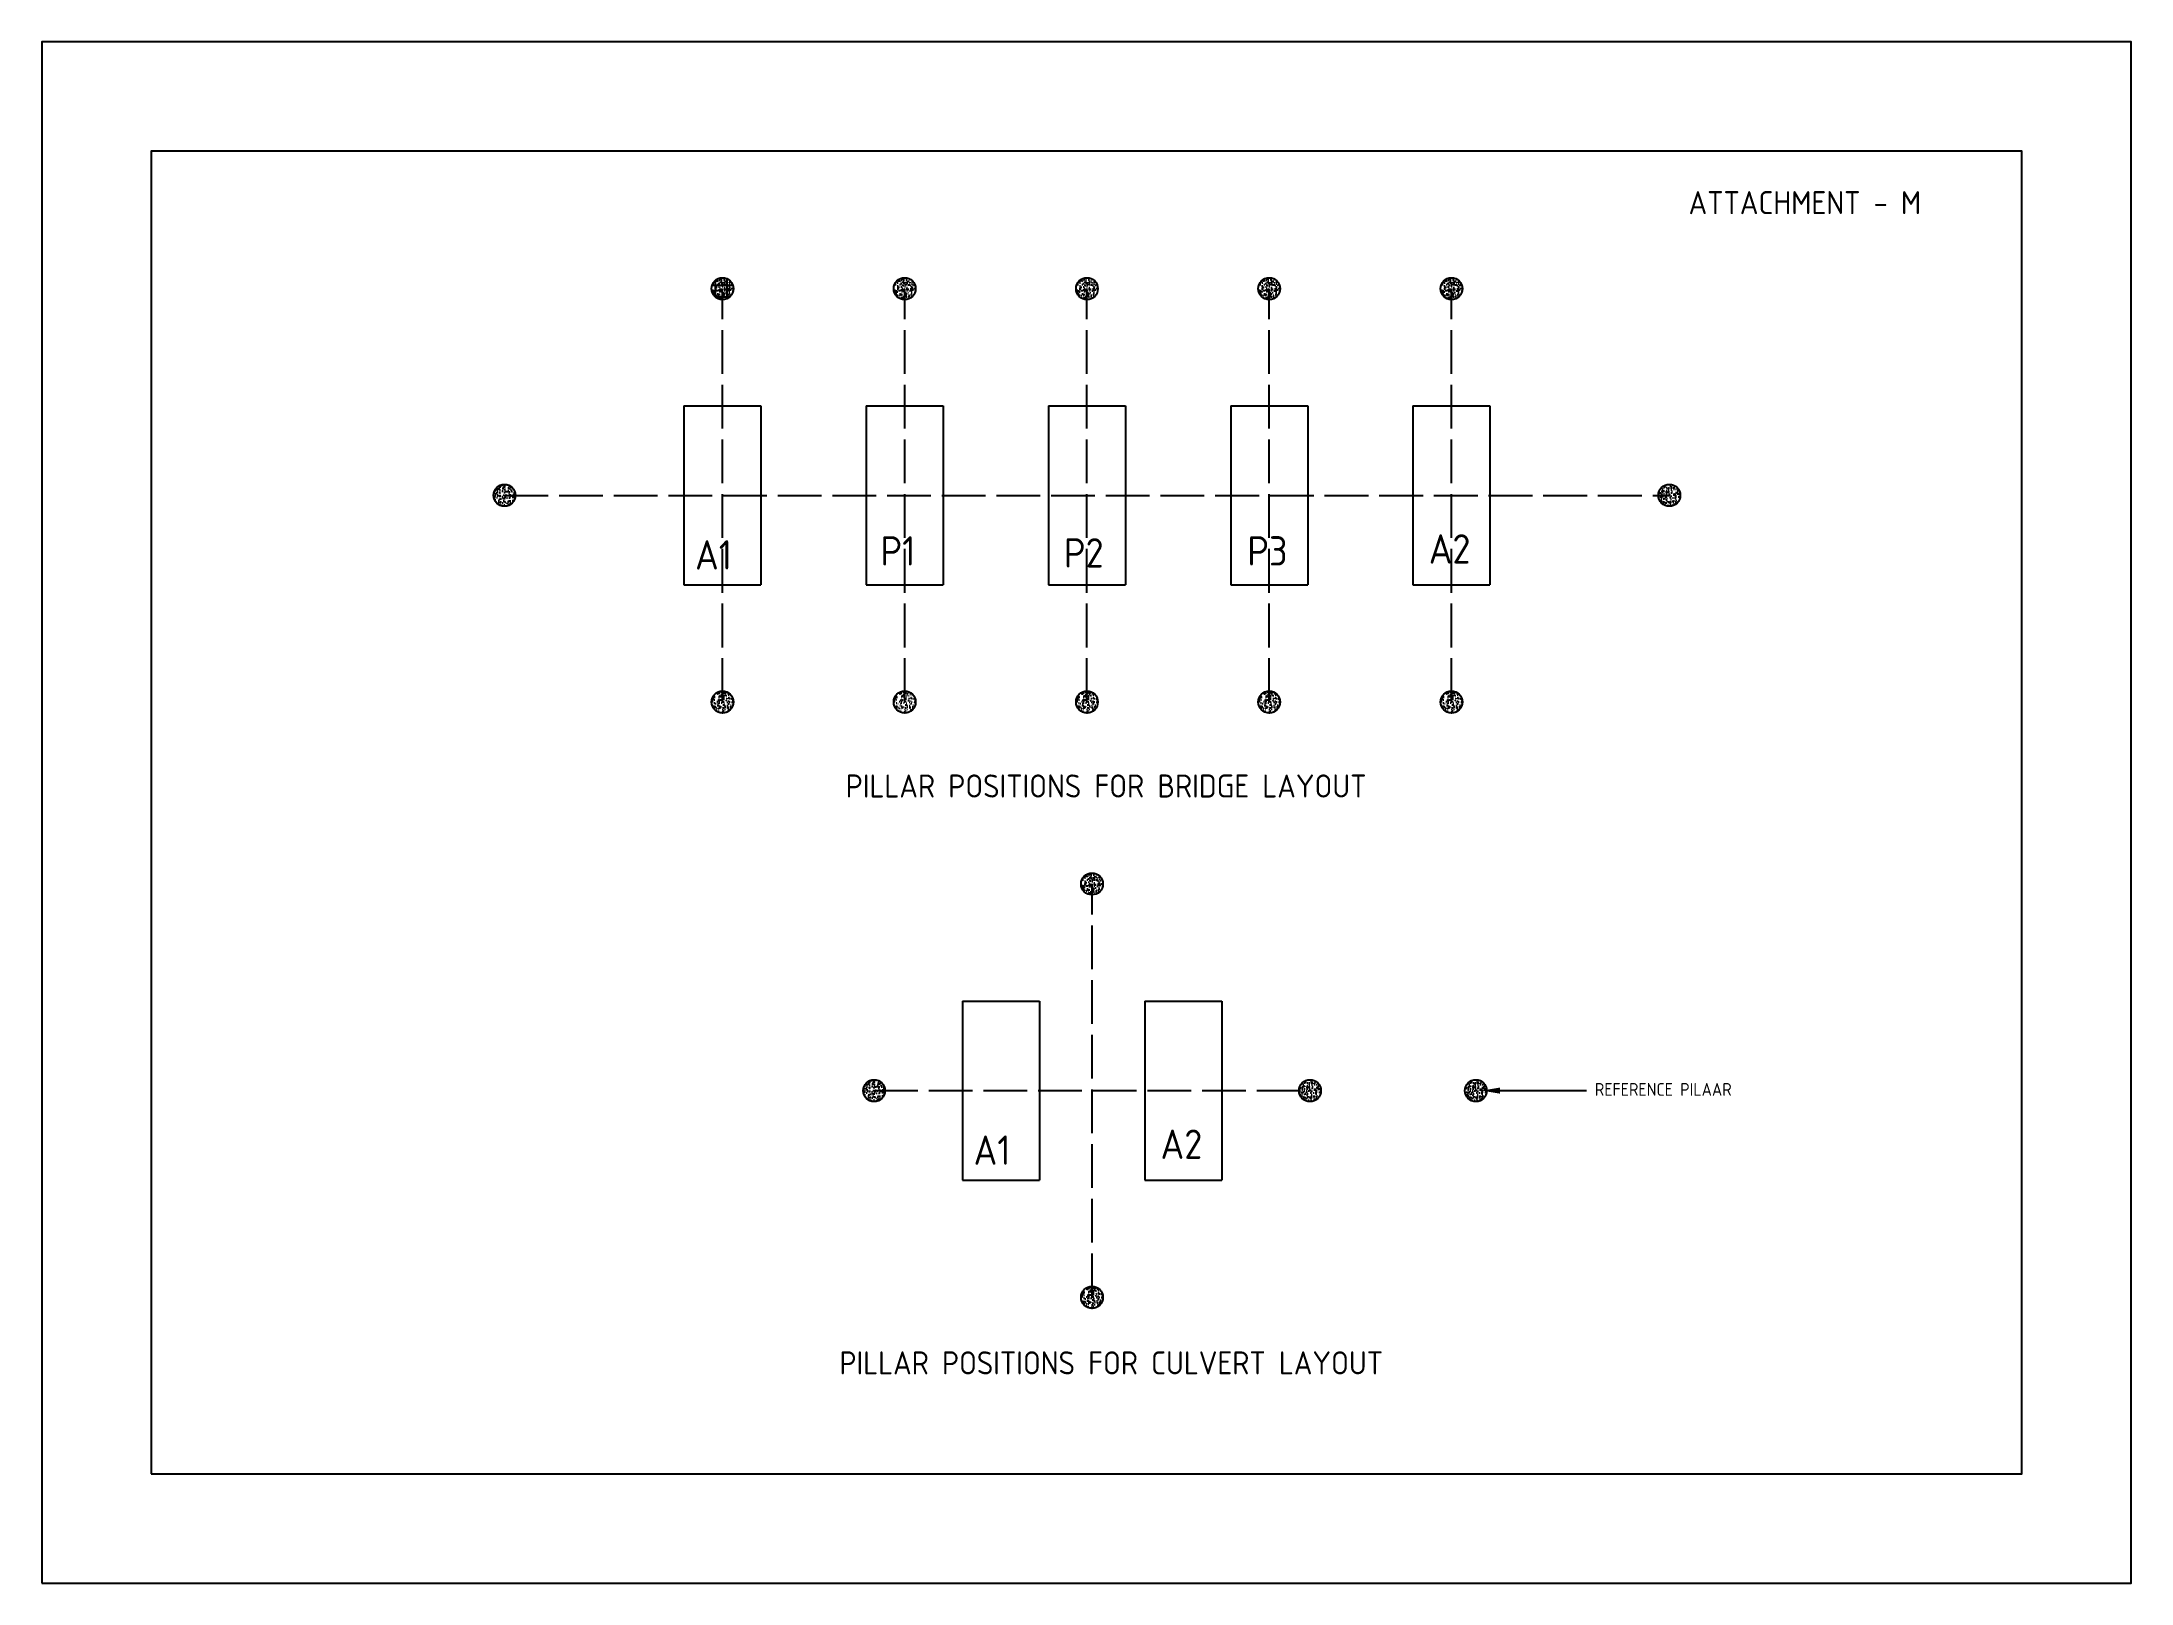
# Model space of a CAD drawing. Header units: millimetres. Extents: x -112 to 461, y -61 to 362.
import ezdxf
from ezdxf.enums import TextEntityAlignment as Align

# ---------------------------------------------------------------- set-up
doc = ezdxf.new("R2010")
doc.units = ezdxf.units.MM
doc.linetypes.add('ACAD_ISO02W100', pattern=[15, 12, -3])
doc.linetypes.add('DOT2', pattern=[3.175, 0, -3.175])
doc.styles.get("Standard").update_dxf_attribs({"font": 'isocp.shx'})
pattern_1 = [(50, (0, 0), (1.8218467, -0.159391), [0.1905, -2.0955]), (355, (0, 0), (-0.352428, 1.9105664), [0.1524, -1.6764]), (100.451, (0.1518, -0.0133), (1.469425, 1.751167), [0.1619, -1.7809]), (46.1842, (0, 0.508), (2.71079, -0.420423), [0.28575, -3.14325]), (96.6356, (0.226, 0.473), (2.374042, 2.474256), [0.24285, -2.67135]), (351.184, (0, 0.508), (2.374046, 2.474251), [0.2286, -2.5146]), (21, (0.254, 0.381), (1.516149, -1.022655), [0.1905, -2.0955]), (326, (0.254, 0.381), (0.61802, 1.84188), [0.1524, -1.6764]), (71.4514, (0.3803, 0.2958), (2.134165, 0.8192286), [0.1619, -1.7809]), (37.5, (0, 0), (0.030886, 0.8455504), [0, -1.65608, 0, -1.7018, 0, -1.68275]), (7.5, (0, 0), (0.6681966, 1.0018057), [0, -0.97028, 0, -1.61798, 0, -0.64135]), (327.5, (-0.5664, 0), (1.355906, -0.0572874), [0, -0.635, 0, -1.9812, 0, -2.6289]), (317.5, (-0.8204, 0), (1.4812918, 0.254265), [0, -0.8255, 0, -1.31572, 0, -1.8669])]
pattern_2 = [(50, (50, 0), (1.821847, -0.159391), [0.1905, -2.0955]), (355, (50, 0), (-0.352428, 1.910566), [0.1524, -1.6764]), (100.451, (50.1518, -0.0133), (1.469425, 1.751167), [0.1619, -1.7809]), (46.1842, (50, 0.508), (2.71079, -0.420423), [0.28575, -3.14325]), (96.6356, (50.226, 0.473), (2.374042, 2.474256), [0.24285, -2.67135]), (351.184, (50, 0.508), (2.374046, 2.47425), [0.2286, -2.5146]), (21, (50.254, 0.381), (1.516149, -1.022655), [0.1905, -2.0955]), (326, (50.254, 0.381), (0.61802, 1.84188), [0.1524, -1.6764]), (71.4514, (50.3803, 0.2958), (2.134165, 0.819229), [0.1619, -1.7809]), (37.5, (50, 0), (0.030886, 0.8455504), [0, -1.65608, 0, -1.7018, 0, -1.68275]), (7.5, (50, 0), (0.6681966, 1.0018057), [0, -0.97028, 0, -1.61798, 0, -0.64135]), (327.5, (49.4336, 0), (1.355906, -0.0572874), [0, -0.635, 0, -1.9812, 0, -2.6289]), (317.5, (49.1796, 0), (1.481292, 0.254265), [0, -0.8255, 0, -1.31572, 0, -1.8669])]
pattern_3 = [(50, (100, 0), (1.821847, -0.159391), [0.1905, -2.0955]), (355, (100, 0), (-0.352428, 1.910566), [0.1524, -1.6764]), (100.451, (100.1518, -0.0133), (1.469425, 1.751167), [0.1619, -1.7809]), (46.1842, (100, 0.508), (2.71079, -0.420423), [0.28575, -3.14325]), (96.6356, (100.226, 0.473), (2.374042, 2.474256), [0.24285, -2.67135]), (351.184, (100, 0.508), (2.374046, 2.47425), [0.2286, -2.5146]), (21, (100.254, 0.381), (1.516149, -1.022655), [0.1905, -2.0955]), (326, (100.254, 0.381), (0.61802, 1.84188), [0.1524, -1.6764]), (71.4514, (100.3803, 0.2958), (2.134165, 0.819229), [0.1619, -1.7809]), (37.5, (100, 0), (0.030886, 0.8455504), [0, -1.65608, 0, -1.7018, 0, -1.68275]), (7.5, (100, 0), (0.6681966, 1.0018057), [0, -0.97028, 0, -1.61798, 0, -0.64135]), (327.5, (99.4336, 0), (1.355906, -0.0572874), [0, -0.635, 0, -1.9812, 0, -2.6289]), (317.5, (99.1796, 0), (1.481292, 0.254265), [0, -0.8255, 0, -1.31572, 0, -1.8669])]
pattern_4 = [(50, (150, 0), (1.821847, -0.159391), [0.1905, -2.0955]), (355, (150, 0), (-0.352428, 1.910566), [0.1524, -1.6764]), (100.451, (150.1518, -0.0133), (1.469425, 1.751167), [0.1619, -1.7809]), (46.1842, (150, 0.508), (2.71079, -0.420423), [0.28575, -3.14325]), (96.6356, (150.226, 0.473), (2.374042, 2.474256), [0.24285, -2.67135]), (351.184, (150, 0.508), (2.374046, 2.47425), [0.2286, -2.5146]), (21, (150.254, 0.381), (1.516149, -1.022655), [0.1905, -2.0955]), (326, (150.254, 0.381), (0.61802, 1.84188), [0.1524, -1.6764]), (71.4514, (150.3803, 0.2958), (2.134165, 0.819229), [0.1619, -1.7809]), (37.5, (150, 0), (0.030886, 0.8455504), [0, -1.65608, 0, -1.7018, 0, -1.68275]), (7.5, (150, 0), (0.6681966, 1.0018057), [0, -0.97028, 0, -1.61798, 0, -0.64135]), (327.5, (149.4336, 0), (1.355906, -0.0572874), [0, -0.635, 0, -1.9812, 0, -2.6289]), (317.5, (149.1796, 0), (1.481292, 0.254265), [0, -0.8255, 0, -1.31572, 0, -1.8669])]
pattern_5 = [(50, (200, 0), (1.821847, -0.159391), [0.1905, -2.0955]), (355, (200, 0), (-0.352428, 1.910566), [0.1524, -1.6764]), (100.451, (200.1518, -0.0133), (1.469425, 1.751167), [0.1619, -1.7809]), (46.1842, (200, 0.508), (2.71079, -0.420423), [0.28575, -3.14325]), (96.6356, (200.226, 0.473), (2.374042, 2.474256), [0.24285, -2.67135]), (351.184, (200, 0.508), (2.374046, 2.47425), [0.2286, -2.5146]), (21, (200.254, 0.381), (1.516149, -1.022655), [0.1905, -2.0955]), (326, (200.254, 0.381), (0.61802, 1.84188), [0.1524, -1.6764]), (71.4514, (200.3803, 0.2958), (2.134165, 0.819229), [0.1619, -1.7809]), (37.5, (200, 0), (0.030886, 0.8455504), [0, -1.65608, 0, -1.7018, 0, -1.68275]), (7.5, (200, 0), (0.6681966, 1.0018057), [0, -0.97028, 0, -1.61798, 0, -0.64135]), (327.5, (199.4336, 0), (1.355906, -0.0572874), [0, -0.635, 0, -1.9812, 0, -2.6289]), (317.5, (199.1796, 0), (1.481292, 0.254265), [0, -0.8255, 0, -1.31572, 0, -1.8669])]
pattern_6 = [(50, (101.3941, -163.3053), (1.821847, -0.159391), [0.1905, -2.0955]), (355, (101.3941, -163.3053), (-0.352428, 1.910566), [0.1524, -1.6764]), (100.451, (101.546, -163.3186), (1.469425, 1.751167), [0.1619, -1.7809]), (46.1842, (101.3941, -162.7973), (2.71079, -0.420423), [0.28575, -3.14325]), (96.6356, (101.62, -162.8324), (2.374042, 2.474256), [0.24285, -2.67135]), (351.184, (101.394, -162.7973), (2.374046, 2.47425), [0.2286, -2.5146]), (21, (101.6481, -162.9243), (1.516149, -1.022655), [0.1905, -2.0955]), (326, (101.6481, -162.9243), (0.61802, 1.84188), [0.1524, -1.6764]), (71.4514, (101.7745, -163.0095), (2.134165, 0.819229), [0.1619, -1.7809]), (37.5, (101.39414, -163.3053), (0.030886, 0.8455504), [0, -1.65608, 0, -1.7018, 0, -1.68275]), (7.5, (101.3941, -163.3053), (0.6681966, 1.0018057), [0, -0.97028, 0, -1.61798, 0, -0.64135]), (327.5, (100.8277, -163.3053), (1.355906, -0.0572874), [0, -0.635, 0, -1.9812, 0, -2.6289]), (317.5, (100.5737, -163.3053), (1.481292, 0.254265), [0, -0.8255, 0, -1.31572, 0, -1.8669])]

msp = doc.modelspace()

# ---------------------------------------------------------------- hatches: boundary and pattern name
at = {"linetype": 'DOT2'}
h = msp.add_hatch(dxfattribs=at)
h.set_pattern_fill('NET', color=256, style=0)
edge = h.paths.add_edge_path()
edge.add_arc((74.91, 294.36), 3, 0, 360)
h = msp.add_hatch(dxfattribs=at)
h.set_pattern_fill('AR-CONC', color=256, scale=0.01, style=0)
h.set_pattern_definition(pattern_1)
h.paths.add_polyline_path([(71.91, 294.36, 1), (77.91, 294.36, 1)])
h = msp.add_hatch(dxfattribs=at)
h.set_pattern_fill('AR-CONC', color=256, scale=0.01, style=0)
h.set_pattern_definition(pattern_2)
h.paths.add_polyline_path([(121.91, 294.36, 1), (127.91, 294.36, 1)])
h = msp.add_hatch(dxfattribs=at)
h.set_pattern_fill('AR-CONC', color=256, scale=0.01, style=0)
h.set_pattern_definition(pattern_3)
h.paths.add_polyline_path([(171.91, 294.36, 1), (177.91, 294.36, 1)])
h = msp.add_hatch(dxfattribs=at)
h.set_pattern_fill('AR-CONC', color=256, scale=0.01, style=0)
h.set_pattern_definition(pattern_4)
h.paths.add_polyline_path([(221.91, 294.36, 1), (227.91, 294.36, 1)])
h = msp.add_hatch(dxfattribs=at)
h.set_pattern_fill('AR-CONC', color=256, scale=0.01, style=0)
h.set_pattern_definition(pattern_5)
h.paths.add_polyline_path([(271.91, 294.36, 1), (277.91, 294.36, 1)])
h = msp.add_hatch(dxfattribs=at)
h.set_pattern_fill('AR-CONC', color=256, scale=0.01, style=0)
h.set_pattern_definition(pattern_1)
h.paths.add_polyline_path([(12.11, 237.66, 1), (18.11, 237.66, 1)])
h = msp.add_hatch(dxfattribs=at)
h.set_pattern_fill('AR-CONC', color=256, scale=0.01, style=0)
h.set_pattern_definition(pattern_1)
h.paths.add_polyline_path([(331.67, 237.66, 1), (337.67, 237.66, 1)])
h = msp.add_hatch(dxfattribs=at)
h.set_pattern_fill('AR-CONC', color=256, scale=0.01, style=0)
h.set_pattern_definition(pattern_1)
h.paths.add_polyline_path([(71.91, 180.96, 1), (77.91, 180.96, 1)])
h = msp.add_hatch(dxfattribs=at)
h.set_pattern_fill('AR-CONC', color=256, scale=0.01, style=0)
h.set_pattern_definition(pattern_2)
h.paths.add_polyline_path([(121.91, 180.96, 1), (127.91, 180.96, 1)])
h = msp.add_hatch(dxfattribs=at)
h.set_pattern_fill('AR-CONC', color=256, scale=0.01, style=0)
h.set_pattern_definition(pattern_3)
h.paths.add_polyline_path([(171.91, 180.96, 1), (177.91, 180.96, 1)])
h = msp.add_hatch(dxfattribs=at)
h.set_pattern_fill('AR-CONC', color=256, scale=0.01, style=0)
h.set_pattern_definition(pattern_4)
h.paths.add_polyline_path([(221.91, 180.96, 1), (227.91, 180.96, 1)])
h = msp.add_hatch(dxfattribs=at)
h.set_pattern_fill('AR-CONC', color=256, scale=0.01, style=0)
h.set_pattern_definition(pattern_5)
h.paths.add_polyline_path([(271.91, 180.96, 1), (277.91, 180.96, 1)])
h = msp.add_hatch(dxfattribs=at)
h.set_pattern_fill('AR-CONC', color=256, scale=0.01, style=0)
h.set_pattern_definition(pattern_6)
h.paths.add_polyline_path([(173.3, 131.05, 1), (179.3, 131.05, 1)])
h = msp.add_hatch(dxfattribs=at)
h.set_pattern_fill('AR-CONC', color=256, scale=0.01, style=0)
h.set_pattern_definition([(50, (101.4138, -163.3053), (1.821847, -0.159391), [0.1905, -2.0955]), (355, (101.4138, -163.3053), (-0.352428, 1.910566), [0.1524, -1.6764]), (100.451, (101.5656, -163.3186), (1.469425, 1.751167), [0.1619, -1.7809]), (46.1842, (101.4138, -162.7973), (2.71079, -0.420423), [0.28575, -3.14325]), (96.6356, (101.6397, -162.8324), (2.374042, 2.474256), [0.24285, -2.67135]), (351.184, (101.4138, -162.7973), (2.374046, 2.47425), [0.2286, -2.5146]), (21, (101.6678, -162.9243), (1.516149, -1.022655), [0.1905, -2.0955]), (326, (101.6678, -162.9243), (0.61802, 1.84188), [0.1524, -1.6764]), (71.4514, (101.7941, -163.0095), (2.134165, 0.819229), [0.1619, -1.7809]), (37.5, (101.4138, -163.3053), (0.030886, 0.8455504), [0, -1.65608, 0, -1.7018, 0, -1.68275]), (7.5, (101.4138, -163.3053), (0.6681966, 1.0018057), [0, -0.97028, 0, -1.61798, 0, -0.64135]), (327.5, (100.84736, -163.3053), (1.355906, -0.0572874), [0, -0.635, 0, -1.9812, 0, -2.6289]), (317.5, (100.5934, -163.3053), (1.481292, 0.254265), [0, -0.8255, 0, -1.31572, 0, -1.8669])])
h.paths.add_polyline_path([(113.52, 74.35, 1), (119.52, 74.35, 1)])
h = msp.add_hatch(dxfattribs=at)
h.set_pattern_fill('AR-CONC', color=256, scale=0.01, style=0)
h.set_pattern_definition([(50, (-98.5862, -163.3053), (1.8218467, -0.159391), [0.1905, -2.0955]), (355, (-98.5862, -163.3053), (-0.352428, 1.9105664), [0.1524, -1.6764]), (100.451, (-98.4344, -163.3186), (1.469425, 1.751167), [0.1619, -1.7809]), (46.1842, (-98.5862, -162.7973), (2.71079, -0.420423), [0.28575, -3.14325]), (96.6356, (-98.3603, -162.8324), (2.374042, 2.474256), [0.24285, -2.67135]), (351.184, (-98.5862, -162.7973), (2.374046, 2.474251), [0.2286, -2.5146]), (21, (-98.3322, -162.9243), (1.516149, -1.022655), [0.1905, -2.0955]), (326, (-98.3322, -162.9243), (0.61802, 1.84188), [0.1524, -1.6764]), (71.4514, (-98.2059, -163.0095), (2.134165, 0.8192286), [0.1619, -1.7809]), (37.5, (-98.5862, -163.3053), (0.030886, 0.8455504), [0, -1.65608, 0, -1.7018, 0, -1.68275]), (7.5, (-98.5862, -163.3053), (0.6681966, 1.0018057), [0, -0.97028, 0, -1.61798, 0, -0.64135]), (327.5, (-99.15264, -163.3053), (1.355906, -0.0572874), [0, -0.635, 0, -1.9812, 0, -2.6289]), (317.5, (-99.4066, -163.3053), (1.4812918, 0.254265), [0, -0.8255, 0, -1.31572, 0, -1.8669])])
h.paths.add_polyline_path([(233.09, 74.35, 1), (239.09, 74.35, 1)])
h = msp.add_hatch(dxfattribs=at)
h.set_pattern_fill('AR-CONC', color=256, scale=0.01, style=0)
h.set_pattern_definition([(50, (-53.0591, -163.3053), (1.8218467, -0.159391), [0.1905, -2.0955]), (355, (-53.0591, -163.3053), (-0.352428, 1.9105664), [0.1524, -1.6764]), (100.451, (-52.9073, -163.3186), (1.469425, 1.751167), [0.1619, -1.7809]), (46.1842, (-53.059, -162.7973), (2.71079, -0.420423), [0.28575, -3.14325]), (96.6356, (-52.8332, -162.8324), (2.374042, 2.474256), [0.24285, -2.67135]), (351.184, (-53.059, -162.7973), (2.374046, 2.474251), [0.2286, -2.5146]), (21, (-52.8051, -162.9243), (1.516149, -1.022655), [0.1905, -2.0955]), (326, (-52.8051, -162.9243), (0.61802, 1.84188), [0.1524, -1.6764]), (71.4514, (-52.6788, -163.0095), (2.134165, 0.8192286), [0.1619, -1.7809]), (37.5, (-53.0591, -163.3053), (0.030886, 0.8455504), [0, -1.65608, 0, -1.7018, 0, -1.68275]), (7.5, (-53.0591, -163.3053), (0.6681966, 1.0018057), [0, -0.97028, 0, -1.61798, 0, -0.64135]), (327.5, (-53.6255, -163.3053), (1.355906, -0.0572874), [0, -0.635, 0, -1.9812, 0, -2.6289]), (317.5, (-53.8795, -163.3053), (1.4812918, 0.254265), [0, -0.8255, 0, -1.31572, 0, -1.8669])])
h.paths.add_polyline_path([(278.61, 74.35, 1), (284.61, 74.35, 1)])
h = msp.add_hatch(dxfattribs=at)
h.set_pattern_fill('AR-CONC', color=256, scale=0.01, style=0)
h.set_pattern_definition(pattern_6)
h.paths.add_polyline_path([(173.3, 17.65, 1), (179.3, 17.65, 1)])

# ---------------------------------------------------------------- linework, layer by layer
at = {"linetype": 'ACAD_ISO02W100'}
for p, q in [((74.91, 180.96), (74.91, 294.36)), ((124.91, 180.96), (124.91, 294.36)), ((174.91, 180.96), (174.91, 294.36)), ((224.91, 180.96), (224.91, 294.36)), ((274.91, 180.96), (274.91, 294.36)), ((15.11, 237.66), (334.67, 237.66)), ((176.3, 17.65), (176.3, 131.05)), ((116.52, 74.35), (236.09, 74.35))]:
    msp.add_line(p, q, dxfattribs=at)
for p, q in [((64.34, 262.21), (64.34, 213.1)), ((64.34, 262.21), (85.48, 262.21)), ((85.48, 262.21), (85.48, 213.1)), ((114.34, 262.21), (135.48, 262.21)), ((114.34, 262.21), (114.34, 213.1)), ((135.48, 262.21), (135.48, 213.1)), ((164.34, 262.21), (185.48, 262.21)), ((164.34, 262.21), (164.34, 213.1)), ((185.48, 262.21), (185.48, 213.1)), ((214.34, 262.21), (235.48, 262.21)), ((214.34, 262.21), (214.34, 213.1)), ((235.48, 262.21), (235.48, 213.1)), ((264.34, 262.21), (285.48, 262.21)), ((264.34, 262.21), (264.34, 213.1)), ((285.48, 262.21), (285.48, 213.1)), ((64.34, 213.1), (85.48, 213.1)), ((114.34, 213.1), (135.48, 213.1)), ((164.34, 213.1), (185.48, 213.1)), ((214.34, 213.1), (235.48, 213.1)), ((264.34, 213.1), (285.48, 213.1)), ((140.76, 98.91), (161.89, 98.91)), ((140.76, 98.91), (140.76, 49.79)), ((161.89, 98.91), (161.89, 49.79)), ((190.76, 98.91), (211.89, 98.91)), ((190.76, 98.91), (190.76, 49.79)), ((211.89, 98.91), (211.89, 49.79)), ((288.19, 74.35), (311.96, 74.35)), ((140.76, 49.79), (161.89, 49.79)), ((190.76, 49.79), (211.89, 49.79))]:
    msp.add_line(p, q)
for points in [[(-111.82, -60.79), (461.39, -60.79), (461.39, 362.09), (-111.82, 362.09)], [(-81.82, -30.79), (431.39, -30.79), (431.39, 332.09), (-81.82, 332.09)]]:
    msp.add_lwpolyline(points, close=True)
for centre in [(74.91, 294.36), (124.91, 294.36), (174.91, 294.36), (224.91, 294.36), (274.91, 294.36), (15.11, 237.66), (334.67, 237.66), (74.91, 180.96), (74.91, 180.96), (124.91, 180.96), (174.91, 180.96), (224.91, 180.96), (274.91, 180.96), (176.3, 131.05), (116.52, 74.35), (236.09, 74.35), (281.61, 74.35), (176.3, 17.65)]:
    msp.add_circle(centre, 3)
at = {"linetype": 'DOT2'}
msp.add_solid([(288.19, 73.52), (288.19, 75.18), (283.19, 74.35)], dxfattribs=at)

# ---------------------------------------------------------------- texts
for s, height, p in [('ATTACHMENT - M', 6.3265, (339.96, 314.8)), ('A1', 8.052, (67.4, 217.31)), ('P1', 8.052, (118.26, 218.39)), ('P2', 8.052, (168.58, 217.85)), ('P3', 8.052, (218.9, 218.39)), ('A2', 8.052, (268.68, 218.93)), ('REFERENCE PILAAR', 3.5, (314.24, 72.93)), ('A2', 8.052, (195.1, 55.62)), ('A1', 8.052, (143.81, 54))]:
    msp.add_text(s, height=height, dxfattribs=at).set_placement(p)
for s, p in [('PILLAR POSITIONS FOR BRIDGE LAYOUT', (180.17, 154.76)), ('PILLAR POSITIONS FOR CULVERT LAYOUT', (181.58, -3.5))]:
    msp.add_text(s, height=6.3265, dxfattribs=at).set_placement(p, align=Align.CENTER)

doc.saveas('drawing.dxf')
